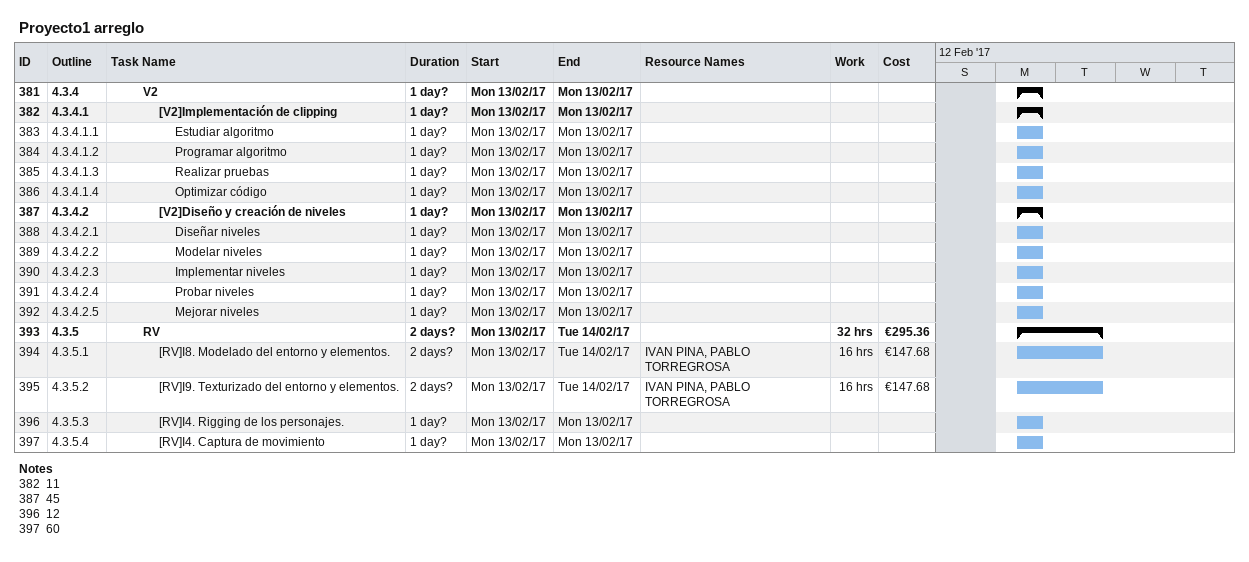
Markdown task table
Proyecto1 arreglo

| ID | WBS | Task | Duration | Start | Finish | Resources | Work (h) | Cost (€) |
|---|---|---|---|---|---|---|---|---|
| 381 | 4.3.4 | **V2** | 1d? | 2017-02-13 | 2017-02-13 |  |  |  |
| 382 | 4.3.4.1 | **[V2]Implementación de clipping** | 1d? | 2017-02-13 | 2017-02-13 |  |  |  |
| 383 | 4.3.4.1.1 | Estudiar algoritmo | 1d? | 2017-02-13 | 2017-02-13 |  |  |  |
| 384 | 4.3.4.1.2 | Programar algoritmo | 1d? | 2017-02-13 | 2017-02-13 |  |  |  |
| 385 | 4.3.4.1.3 | Realizar pruebas | 1d? | 2017-02-13 | 2017-02-13 |  |  |  |
| 386 | 4.3.4.1.4 | Optimizar código | 1d? | 2017-02-13 | 2017-02-13 |  |  |  |
| 387 | 4.3.4.2 | **[V2]Diseño y creación de niveles** | 1d? | 2017-02-13 | 2017-02-13 |  |  |  |
| 388 | 4.3.4.2.1 | Diseñar niveles | 1d? | 2017-02-13 | 2017-02-13 |  |  |  |
| 389 | 4.3.4.2.2 | Modelar niveles | 1d? | 2017-02-13 | 2017-02-13 |  |  |  |
| 390 | 4.3.4.2.3 | Implementar niveles | 1d? | 2017-02-13 | 2017-02-13 |  |  |  |
| 391 | 4.3.4.2.4 | Probar niveles | 1d? | 2017-02-13 | 2017-02-13 |  |  |  |
| 392 | 4.3.4.2.5 | Mejorar niveles | 1d? | 2017-02-13 | 2017-02-13 |  |  |  |
| 393 | 4.3.5 | **RV** | 2d? | 2017-02-13 | 2017-02-14 |  | 32 | 295.36 |
| 394 | 4.3.5.1 | [RV]I8. Modelado del entorno y elementos. | 2d? | 2017-02-13 | 2017-02-14 | IVAN PINA, PABLO TORREGROSA | 16 | 147.68 |
| 395 | 4.3.5.2 | [RV]I9. Texturizado del entorno y elementos. | 2d? | 2017-02-13 | 2017-02-14 | IVAN PINA, PABLO TORREGROSA | 16 | 147.68 |
| 396 | 4.3.5.3 | [RV]I4. Rigging de los personajes. | 1d? | 2017-02-13 | 2017-02-13 |  |  |  |
| 397 | 4.3.5.4 | [RV]I4. Captura de movimiento | 1d? | 2017-02-13 | 2017-02-13 |  |  |  |

Notes
- 382: 11
- 387: 45
- 396: 12
- 397: 60
